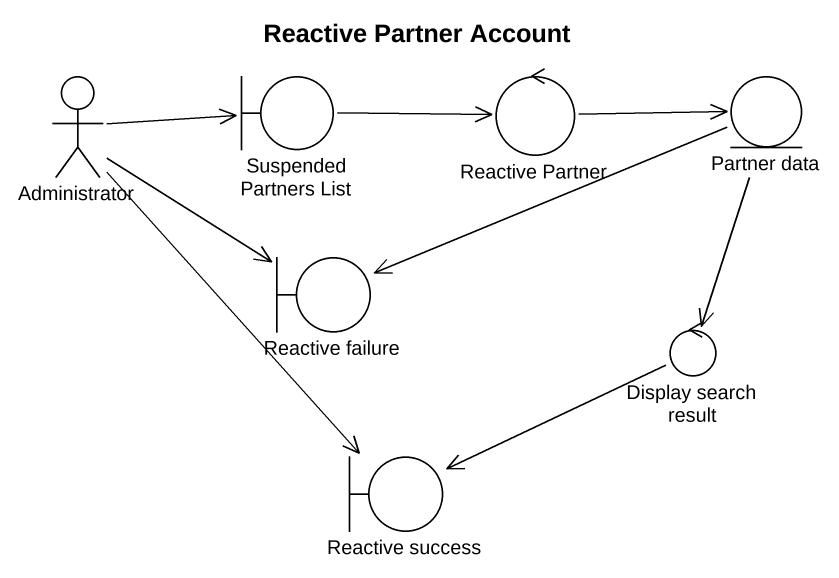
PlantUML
@startuml
title Reactive Partner Account
actor Administrator
boundary "Suspended Partners List" as Suspended_Partners_List
control "Reactive Partner" as Reactive_Partner
entity "Partner data" as Partner_data
boundary "Reactive failure" as Reactive_failure
control "Display search result" as Display_search_result
boundary "Reactive success" as Reactive_success
Administrator -right-> Suspended_Partners_List
Administrator -right-> Reactive_failure
Administrator --> Reactive_success
Suspended_Partners_List -right-> Reactive_Partner
Reactive_Partner -right-> Partner_data
Partner_data -left-> Reactive_failure
Partner_data --> Display_search_result
Display_search_result -left-> Reactive_success
@enduml
